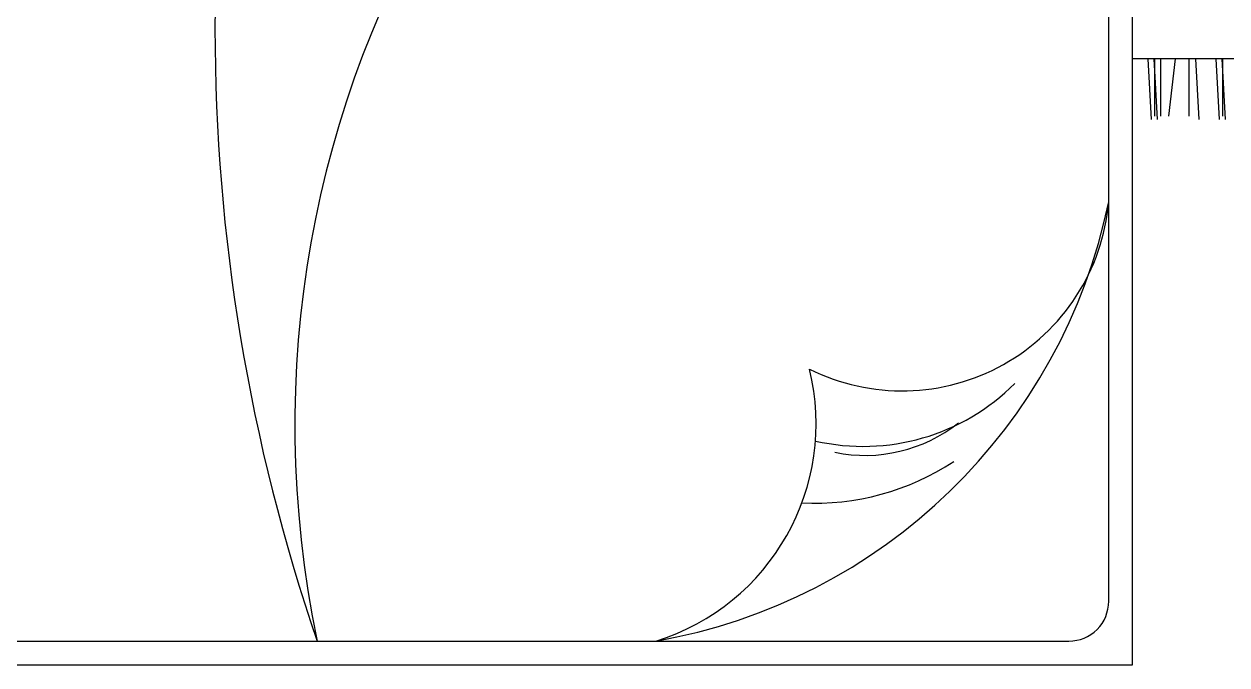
# Model space of a CAD drawing. Header units: millimetres. Extents: x -3934 to 8933, y -13584 to -2539.
# Drawn here: x -1289 to 222, y -6749 to -5944 of the extents above; entities that cross this region are included whole.
import ezdxf

# ---------------------------------------------------------------- set-up
doc = ezdxf.new("R2010")
doc.units = ezdxf.units.MM
doc.header["$LTSCALE"] = 20
doc.layers.add('A-FURN-FIXD-NEWW', color=131, linetype='Continuous')

msp = doc.modelspace()

# ---------------------------------------------------------------- linework, layer by layer
at = {"layer": 'A-FURN-FIXD-NEWW', "color": 131}
for p, q in [((122.6175866523408, -5987.720379721374), (126.861913484463, -6063.947976682336)), ((130.2392465059529, -5987.720379721374), (134.4835733380751, -6063.947976682336)), ((131.1062403165852, -5987.720379721374), (131.1062403165852, -6059.713516730816)), ((138.7279001556453, -5987.720379721374), (138.7279001556453, -6059.713516730816)), ((157.2679838191834, -5987.720379721374), (148.779330169491, -6059.713516730816)), ((174.2398075058009, -5987.720379721374), (174.2398075058009, -6059.713516730816)), ((182.7284611554933, -5987.720379721374), (186.9727879876154, -6063.947976682336)), ((208.1889384918031, -5987.720379721374), (212.4332653093734, -6063.947976682336)), ((215.8105983454152, -5987.720379721374), (220.0549251629855, -6063.947976682336)), ((216.6775921414956, -5987.720379721374), (216.6775921414956, -6059.713516730816))]:
    msp.add_line(p, q, dxfattribs=at)
for points in [[(-757.8355565582751, -5149.456651296467), (-757.8355565582751, -4714.576725963504), (496.0448175753118, -4714.576725963504), (496.0448175753118, -5987.720379721374), (103.6453149918816, -5987.720379721374)], [(-1926.354685006954, -6749.456651389599), (103.6453149918816, -6749.456651389599), (103.6453149918816, -5149.456651296467), (-1926.354685006954, -5149.456651296467)]]:
    msp.add_lwpolyline(points, dxfattribs=at)
msp.add_lwpolyline([(-1864.552878507238, -6719.456651363523), (23.64531499013538, -6719.456651363523, 0.4142135623731124), (73.64531499304576, -6669.456651315094), (73.64531499304576, -5229.456651370973, 0.4142135623731097), (23.64531499013538, -5179.45665132627), (-1864.552878507238, -5179.45665132627)], format="xyb", dxfattribs=at)
for centre, radius, start, end in [((1323.120759922022, -5949.456651344896), 2372.030084989045, 161.0576604553277, 198.9423395446723), ((371.2111237164936, -6449.380618866534), 1319.598155245207, 105.7708110055666, 191.8099105498784), ((-616.4078239761875, -6025.486365888269), 704.4829762709218, 279.9106210924176, 348.3834490457362), ((-185.8508614622406, -6144.531549185515), 260.4967706421425, 243.4835368247457, 354.9765210365721), ((-579.9384780347464, -6446.183260876686), 286.1224672710804, 287.2359975465125, 13.8634826744224), ((-234.6733738904004, -6205.817432954908), 268.9730677775224, 257.1155728346723, 315.1048154187221), ((-232.3900351420161, -6297.910413119943), 188.196117036365, 258.3590649995498, 308.5338342146554), ((-296.3281663050293, -6227.832190342248), 318.4178067982142, 267.2246838662729, 303.410294796165)]:
    msp.add_arc(centre, radius, start, end, dxfattribs=at)

doc.saveas('drawing.dxf')
